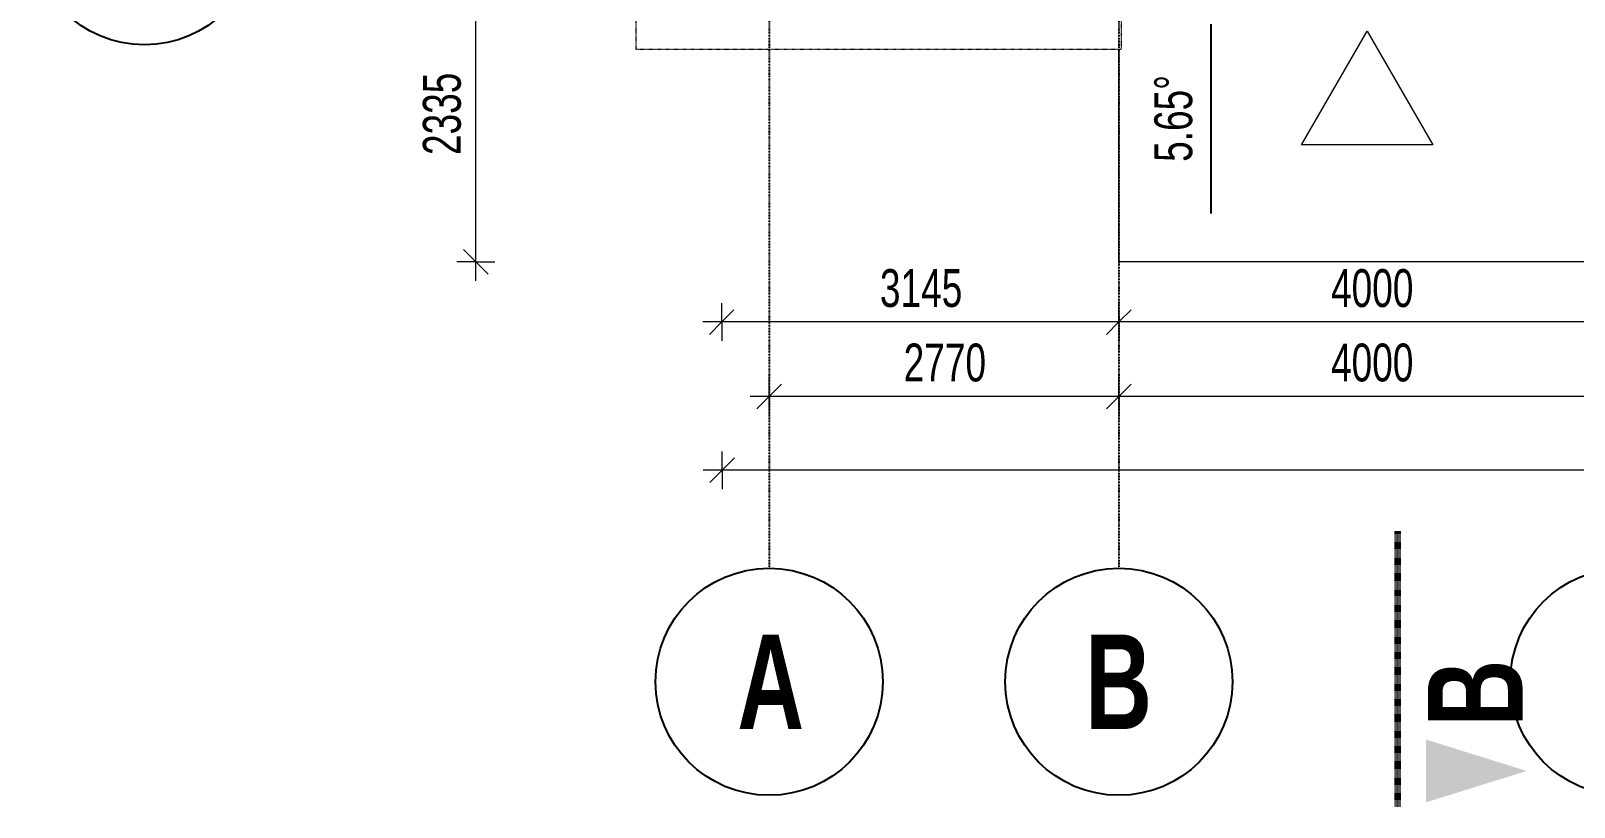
# Model space of a CAD drawing. Header units: millimetres. Extents: x 2179 to 44859, y 3478 to 159868.
# Drawn here: x 13452 to 25676, y 118757 to 124911 of the extents above; entities that cross this region are included whole.
import ezdxf

# ---------------------------------------------------------------- set-up
doc = ezdxf.new("R2010")
doc.units = ezdxf.units.MM
for name, pattern in [('1_Čerchovaná 4_0mm', [8, 4, -2, 0, -2]), ('1_Čerchovaná 6_0mm', [12, 6, -3, 0, -3]), ('3_Čárkovaná 1_0mm', [2, 1, -1])]:
    doc.linetypes.add(name, pattern=pattern)
for name, color, linetype, lineweight in [('A-ANNO-DIMS', 7, 'Continuous', 9), ('A-ANNO-DIMS-150', 7, 'Continuous', 9), ('A-DETL-MBND', 7, '3_Čárkovaná 1_0mm', 9), ('A-DETL-THIN-1', 7, 'Continuous', 9), ('A-FLOR-LEVL', 7, 'Continuous', 9), ('G-ANNO-DIMS-1', 7, 'Continuous', 25), ('G-ANNO-SYMB', 7, 'Continuous', 9), ('G-ANNO-SYMB-1', 7, '1_Čerchovaná 4_0mm', 100), ('G-ANNO-SYMB-2', 7, 'Continuous', 18)]:
    doc.layers.add(name, color=color, linetype=linetype, lineweight=lineweight)
for name, color, linetype, lineweight, true_color in [('S-GRID-1', 9, '1_Čerchovaná 6_0mm', 25, 0x808080), ('S-GRID-IDEN', 9, 'Continuous', 25, 0x808080), ('S-GRID-IDEN-1', 9, 'Continuous', 9, 0x808080)]:
    doc.layers.add(name, color=color, linetype=linetype, lineweight=lineweight, true_color=true_color)
doc.styles.add('Arial_1', font='arial.ttf', dxfattribs={"width": 0.7, "height": 300})
doc.styles.add('Arial_B_1', font='arialbd.ttf', dxfattribs={"width": 0.7, "height": 750})
doc.dimstyles.new('Vnitřní_-_průhledné', dxfattribs={"dimscale": 304.8, "dimtxt": 306.07782, "dimasz": 0.639764, "dimexe": 0.492126, "dimexo": 0.0625, "dimgap": 0.098425, "dimtad": 1, "dimdec": 0, "dimrnd": 5, "dimzin": 0, "dimdsep": 46, "dimtxsty": 'Arial_1', "dimblk1": 'OBLIQUE', "dimblk2": 'OBLIQUE', "dimsah": 1, "dimcen": 0.09, "dimdle": 0.492126, "dimazin": 0, "dimtfac": 1, "dimtdec": 4, "dimtix": 1, "dimtmove": 0, "dimatfit": 3, "dimfxl": 0.492126, "dimfxlon": 1, "dimtvp": 1, "dimtolj": 1, "dimtzin": 0, "dimarcsym": 2})

# ---------------------------------------------------------------- blocks, each defined once
blk = doc.blocks.new('Osnova - 6mm-307864-1NP _ stroje - KOTVÍCÍ BODY')
at = {"layer": 'S-GRID-IDEN'}
blk.add_circle((0, 0), 6, dxfattribs=at)
blk = doc.blocks.new('Řez - Velká značka-308779-1NP _ stroje - KOTVÍCÍ BODY')
at = {"layer": 'G-ANNO-SYMB'}
blk.add_hatch(color=256, dxfattribs=at).paths.add_polyline_path([(3.576, 1.5), (0.25, 1.5), (1.913, 6.822)])
blk = doc.blocks.new('DIMBLOCK4-1NP _ stroje - KOTVÍCÍ BODY')
at = {"layer": 'A-ANNO-DIMS-150'}
for p, q in [((22070, 122603), (22070, 122753)), ((26070, 122603), (26070, 122753)), ((26070, 122603), (22070, 122603)), ((22070, 122603), (22070, 122453)), ((26070, 122603), (26070, 122453))]:
    blk.add_line(p, q, dxfattribs=at)
at = {"layer": 'A-ANNO-DIMS-150', "lineweight": 18}
for p, q in [((22070, 122603), (22167, 122700)), ((26070, 122603), (26167, 122700)), ((22070, 122603), (21972, 122505)), ((26070, 122603), (25972, 122505))]:
    blk.add_line(p, q, dxfattribs=at)
at = {"layer": 'A-ANNO-DIMS-150', "color": 0, "insert": (23750, 123022), "char_height": 300, "width": 768.49, "attachment_point": 1, "line_spacing_factor": 0.941778, "style": 'Arial_1'}
blk.add_mtext('4000', dxfattribs=at)
blk = doc.blocks.new('_Oblique')
at = {"color": 0, "linetype": 'ByBlock', "lineweight": -2}
blk.add_line((-0.5, -0.5), (0.5, 0.5), dxfattribs=at)
blk = doc.blocks.new('DIMBLOCK5-1NP _ stroje - KOTVÍCÍ BODY')
at = {"layer": 'A-ANNO-DIMS-150'}
for p, q in [((18924, 122603), (18924, 122753)), ((22070, 122603), (22070, 122753)), ((22070, 122603), (18774, 122603)), ((18924, 122603), (18924, 122453)), ((22070, 122603), (22070, 122453))]:
    blk.add_line(p, q, dxfattribs=at)
at = {"layer": 'A-ANNO-DIMS-150', "lineweight": 18}
for p, q in [((18924, 122603), (19021, 122700)), ((22070, 122603), (22167, 122700)), ((18924, 122603), (18826, 122505)), ((22070, 122603), (21972, 122505))]:
    blk.add_line(p, q, dxfattribs=at)
at = {"layer": 'A-ANNO-DIMS-150', "color": 0, "insert": (20177, 123022), "char_height": 300, "width": 768.49, "attachment_point": 1, "line_spacing_factor": 0.941778, "style": 'Arial_1'}
blk.add_mtext('3145', dxfattribs=at)
blk = doc.blocks.new('DIMBLOCK35-1NP _ stroje - KOTVÍCÍ BODY')
at = {"layer": 'A-ANNO-DIMS-150'}
for p, q in [((22070, 122012), (22070, 122162)), ((26070, 122012), (26070, 122162)), ((26070, 122012), (22070, 122012)), ((22070, 122012), (22070, 121862)), ((26070, 122012), (26070, 121862))]:
    blk.add_line(p, q, dxfattribs=at)
at = {"layer": 'A-ANNO-DIMS-150', "lineweight": 18}
for p, q in [((22070, 122012), (21972, 121915)), ((22070, 122012), (22167, 122110)), ((26070, 122012), (25972, 121915)), ((26070, 122012), (26167, 122110))]:
    blk.add_line(p, q, dxfattribs=at)
at = {"layer": 'A-ANNO-DIMS-150', "color": 0, "insert": (23750, 122432), "char_height": 300, "width": 768.49, "attachment_point": 1, "line_spacing_factor": 0.941778, "style": 'Arial_1'}
blk.add_mtext('4000', dxfattribs=at)
blk = doc.blocks.new('DIMBLOCK36-1NP _ stroje - KOTVÍCÍ BODY')
at = {"layer": 'A-ANNO-DIMS-150'}
for p, q in [((19300, 122012), (19300, 122162)), ((22070, 122012), (22070, 122162)), ((22070, 122012), (19150, 122012)), ((19300, 122012), (19300, 121862)), ((22070, 122012), (22070, 121862))]:
    blk.add_line(p, q, dxfattribs=at)
at = {"layer": 'A-ANNO-DIMS-150', "lineweight": 18}
for p, q in [((19300, 122012), (19202, 121915)), ((19300, 122012), (19397, 122110)), ((22070, 122012), (21972, 121915)), ((22070, 122012), (22167, 122110))]:
    blk.add_line(p, q, dxfattribs=at)
at = {"layer": 'A-ANNO-DIMS-150', "color": 0, "insert": (20365, 122432), "char_height": 300, "width": 768.49, "attachment_point": 1, "line_spacing_factor": 0.941778, "style": 'Arial_1'}
blk.add_mtext('2770', dxfattribs=at)
blk = doc.blocks.new('DIMBLOCK37-1NP _ stroje - KOTVÍCÍ BODY')
at = {"layer": 'A-ANNO-DIMS-150'}
for p, q in [((18927, 121427), (18927, 121577)), ((38240, 121427), (38240, 121577)), ((38390, 121427), (18777, 121427)), ((18927, 121427), (18927, 121277)), ((38240, 121427), (38240, 121277))]:
    blk.add_line(p, q, dxfattribs=at)
at = {"layer": 'A-ANNO-DIMS-150', "lineweight": 18}
for p, q in [((18927, 121427), (19025, 121525)), ((38240, 121427), (38337, 121525)), ((18927, 121427), (18830, 121330)), ((38240, 121427), (38142, 121330))]:
    blk.add_line(p, q, dxfattribs=at)
at = {"layer": 'A-ANNO-DIMS-150', "color": 0, "insert": (28183, 121847), "char_height": 300, "width": 960.61, "attachment_point": 1, "line_spacing_factor": 0.941778, "style": 'Arial_1'}
blk.add_mtext('19310', dxfattribs=at)
blk = doc.blocks.new('DIMBLOCK40-1NP _ stroje - KOTVÍCÍ BODY')
at = {"layer": 'A-ANNO-DIMS-150'}
for p, q in [((16977, 122930), (16977, 125564)), ((16977, 125414), (16827, 125414)), ((16977, 125414), (17127, 125414)), ((16977, 123080), (16827, 123080)), ((16977, 123080), (17127, 123080))]:
    blk.add_line(p, q, dxfattribs=at)
at = {"layer": 'A-ANNO-DIMS-150', "lineweight": 18}
for p, q in [((16977, 125414), (16879, 125512)), ((16977, 125414), (17074, 125317)), ((16977, 123080), (16879, 123177)), ((16977, 123080), (17074, 122982))]:
    blk.add_line(p, q, dxfattribs=at)
at = {"layer": 'A-ANNO-DIMS-150', "color": 0, "insert": (16557, 123927), "char_height": 300, "width": 768.49, "attachment_point": 1, "rotation": 90, "line_spacing_factor": 0.941778, "style": 'Arial_1'}
blk.add_mtext('2335', dxfattribs=at)

msp = doc.modelspace()

# ---------------------------------------------------------------- linework, layer by layer
at = {"layer": 'A-DETL-MBND'}
for p, q in [((18247.3, 124764.4), (18247.3, 127009)), ((22087.3, 125464.4), (22087.3, 124764.4)), ((22087.3, 124764.4), (18247.3, 124764.4))]:
    msp.add_line(p, q, dxfattribs=at)
at = {"layer": 'A-DETL-THIN-1'}
for p, q in [((23516.3, 124008.1), (24035.9, 124908.1)), ((24035.9, 124908.1), (24555.5, 124008.1)), ((24555.5, 124008.1), (23516.3, 124008.1))]:
    msp.add_line(p, q, dxfattribs=at)
at = {"layer": 'A-FLOR-LEVL'}
for p, q in [((22069.8, 123079.7), (22069.8, 124764.4)), ((26069.8, 123079.7), (22069.8, 123079.7))]:
    msp.add_line(p, q, dxfattribs=at)
at = {"layer": 'G-ANNO-DIMS-1'}
msp.add_line((22799.1, 124964), (22799.1, 123464), dxfattribs=at)
at = {"layer": 'G-ANNO-SYMB-1'}
msp.add_line((24276, 120943.8), (24276, 118756.6), dxfattribs=at)
at = {"layer": 'S-GRID-1'}
for p, q in [((19299.8, 158068.3), (19299.8, 120650.8)), ((22069.8, 158068.3), (22069.8, 120650.8))]:
    msp.add_line(p, q, dxfattribs=at)

# ---------------------------------------------------------------- block references
at = {"layer": 'G-ANNO-SYMB', "extrusion": (0, 0, -1), "xscale": 149.9999999999999, "yscale": 149.9999999999999, "zscale": 149.9999999999999, "rotation": 90.00000000000064}
msp.add_blockref('Řez - Velká značka-308779-1NP _ stroje - KOTVÍCÍ BODY', (-24276, 118756.6), dxfattribs=at)
at = {"layer": 'S-GRID-IDEN', "xscale": 149.9999999999999, "yscale": 149.9999999999999, "zscale": 149.9999999999999}
for p, rotation in [((14351.9, 125700.4), 269.9999999999994), ((19299.8, 119750.8), 180), ((22069.8, 119750.8), 180), ((26069.8, 119750.8), 180)]:
    msp.add_blockref('Osnova - 6mm-307864-1NP _ stroje - KOTVÍCÍ BODY', p, dxfattribs=dict(at, rotation=rotation))

# ---------------------------------------------------------------- texts
at = {"layer": 'G-ANNO-DIMS-1', "insert": (22350.5, 123872.8), "char_height": 300, "width": 819.03, "attachment_point": 1, "rotation": 90, "line_spacing_factor": 0.941778, "style": 'Arial_1', "bg_fill": 3, "box_fill_scale": 1.25, "bg_fill_color": 256, "bg_fill_true_color": 13158600, "bg_fill_transparency": 0}
msp.add_mtext('5.65°', dxfattribs=at)
at = {"layer": 'G-ANNO-SYMB-2', "insert": (24517.2, 119395.9), "char_height": 750, "width": 648.164, "attachment_point": 1, "rotation": 90, "style": 'Arial_B_1'}
msp.add_mtext('\\fArial|b1|i0|c238|p34|;\\W.7;B', dxfattribs=at)
at = {"layer": 'S-GRID-IDEN-1', "char_height": 750, "attachment_point": 1, "style": 'Arial_B_1'}
for s, insert, width in [('\\fArial|b1|i0|c238|p34|;\\W.7;A', (19046.9, 120125.4), 614.493), ('\\fArial|b1|i0|c238|p34|;\\W.7;B', (21802.7, 120125.4), 648.164)]:
    msp.add_mtext(s, dxfattribs=dict(at, insert=insert, width=width))

# ---------------------------------------------------------------- dimensions: what is measured, and where the dimension line sits
at = {"layer": 'A-ANNO-DIMS'}
for base, p1, p2, angle, override, picture, middle in [((16976.9, 125414.4), (17126.9, 123079.7), (17126.9, 125414.4), 90, {"dimpost": '<>', "dimfxl": 2334.659462}, 'DIMBLOCK40-1NP _ stroje - KOTVÍCÍ BODY', (16793.6, 124247.1)), ((22069.8, 122602.8), (26069.8, 122452.8), (22069.8, 122452.8), 0, {"dimpost": '<>', "dimfxl": 4000}, 'DIMBLOCK4-1NP _ stroje - KOTVÍCÍ BODY', (24069.8, 122785.9))]:
    dim = msp.add_linear_dim(base=base, p1=p1, p2=p2, angle=angle, dimstyle='Vnitřní_-_průhledné', override=override, dxfattribs=at)
    dim.commit()
    dim.dimension.update_dxf_attribs({"geometry": picture, "text_midpoint": middle})
for base, p1, p2, override, picture, middle in [((18923.8, 122602.8), (22069.8, 122452.8), (18923.8, 122752.8), {"dimpost": '<>', "dimfxl": 3160.279252}, 'DIMBLOCK5-1NP _ stroje - KOTVÍCÍ BODY', (20496.8, 122786)), ((19299.8, 122012.5), (22069.8, 121862.5), (19299.8, 121862.5), {"dimpost": '<>', "dimfxl": 2770}, 'DIMBLOCK36-1NP _ stroje - KOTVÍCÍ BODY', (20684.8, 122195.7)), ((22069.8, 122012.5), (26069.8, 121862.5), (22069.8, 121862.5), {"dimpost": '<>', "dimfxl": 4000}, 'DIMBLOCK35-1NP _ stroje - KOTVÍCÍ BODY', (24069.8, 122195.7)), ((18927.3001, 121427.3904), (38239.7796, 121577.3904), (18927.3001, 121577.3904), {"dimpost": '<>', "dimfxl": 19312.479498}, 'DIMBLOCK37-1NP _ stroje - KOTVÍCÍ BODY', (28583.5398, 121610.6646))]:
    dim = msp.add_linear_dim(base=base, p1=p1, p2=p2, dimstyle='Vnitřní_-_průhledné', override=override, dxfattribs=at)
    dim.commit()
    dim.dimension.update_dxf_attribs({"geometry": picture, "text_midpoint": middle})

doc.saveas('drawing.dxf')
